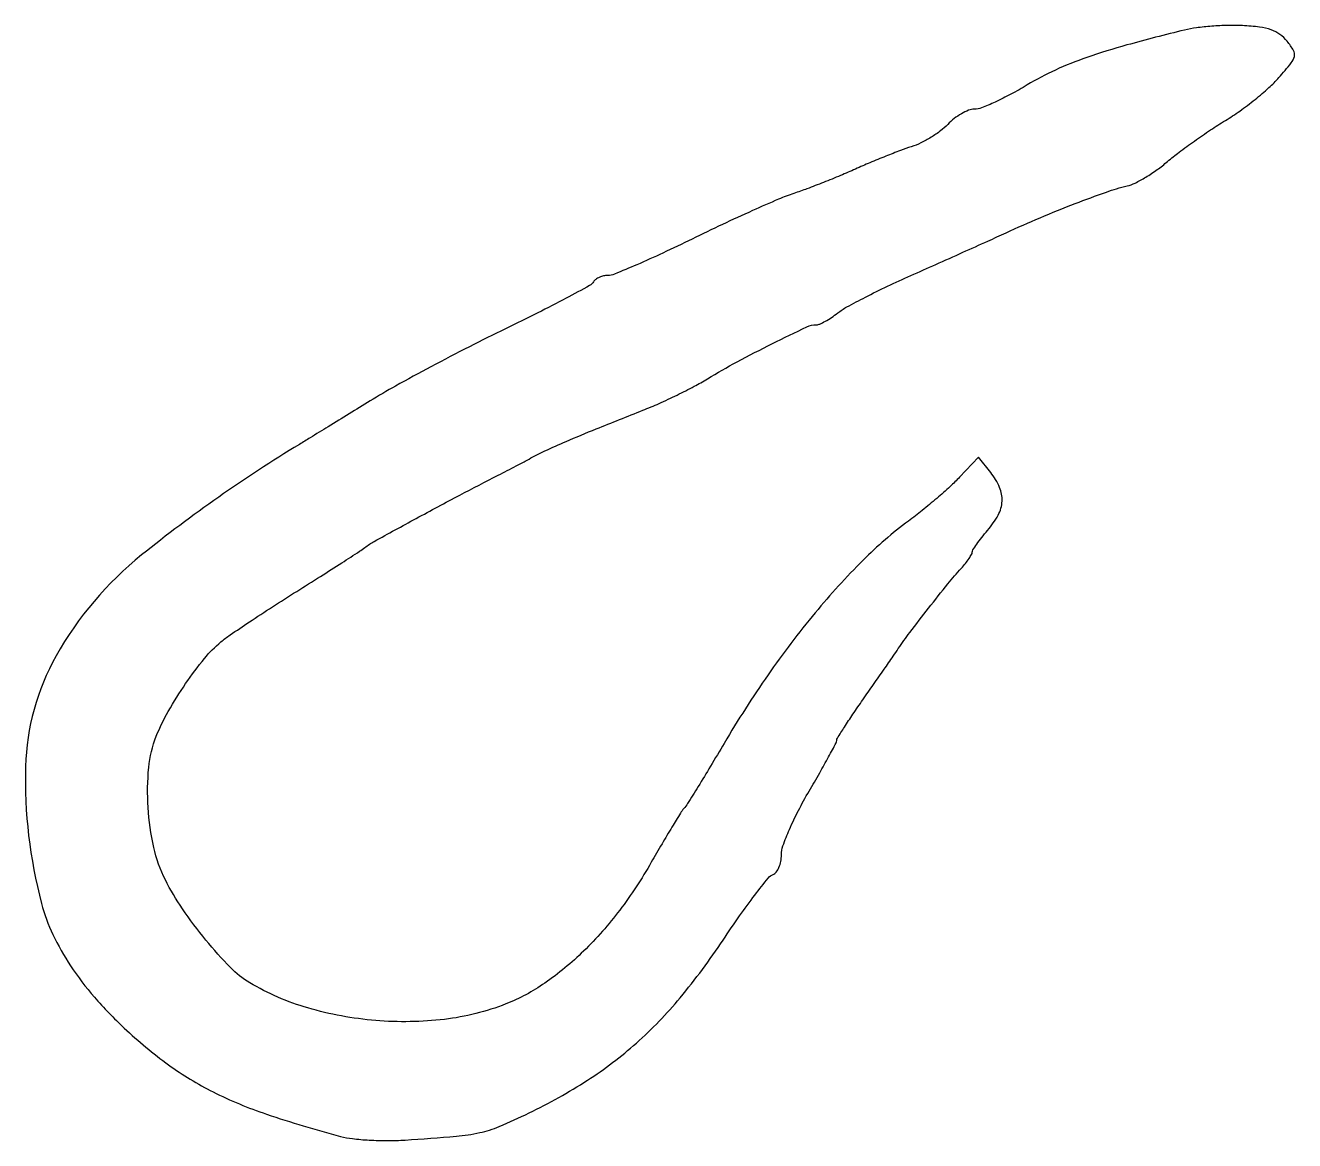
# Model space of a CAD drawing. Extents: x 1 to 207, y 0 to 182.
import ezdxf

# ---------------------------------------------------------------- set-up
doc = ezdxf.new("R2010")
doc.units = 0

msp = doc.modelspace()

# ---------------------------------------------------------------- linework, layer by layer
msp.add_lwpolyline([(189.5, 180.868444, 0.006331), (180.127707, 178.437415, 0.017408), (173.606002, 176.410967, 0.023661), (168.53579, 174.365889, 0.027531), (163.939887, 171.939495, -0.012434), (161.280463, 170.431126, -0.015112), (158.714733, 169.157227, -0.013715), (156.514609, 168.218724, -0.09422), (155.364201, 168, 0.091678), (154.427133, 167.826727, 0.038067), (153.258802, 167.27415, 0.036025), (152.064339, 166.474563, 0.038691), (151.027264, 165.529021, -0.042793), (149.878406, 164.498666, -0.024137), (148.329434, 163.445141, -0.023941), (146.652046, 162.5263, -0.03589), (145.10295, 161.904847, 0.012443), (143.342329, 161.292625, 0.004925), (140.952844, 160.367516, 0.004871), (138.390877, 159.317461, 0.006085), (136.034392, 158.29076, -0.006759), (133.610993, 157.238788, -0.004674), (130.842328, 156.111449, -0.004714), (128.160599, 155.077767, -0.009636), (126.034392, 154.327549, 0.020901), (123.547346, 153.386502, 0.004436), (119.303103, 151.529705, 0.004635), (114.418608, 149.286375, 0.00439), (109.486811, 146.912615, -0.005141), (104.762489, 144.647455, -0.007284), (100.509644, 142.736831, -0.004446), (96.909455, 141.219885, -0.097781), (95.795828, 141, 0.055677), (95.106457, 140.922997, 0.049632), (94.422417, 140.695051, 0.0526), (93.84442, 140.359532, 0.096844), (93.476438, 139.961877, -0.129864), (92.848629, 139.366441, -0.002676), (89.008507, 137.291927, -0.006085), (84.451562, 134.932356, -0.004035), (79.167422, 132.330476, 0.005594), (73.325746, 129.431393, 0.004426), (67.07269, 126.170385, 0.004476), (61.323067, 123.040488, 0.011105), (57.186416, 120.618599, -0.00021), (53.769869, 118.517038, -0.000215), (50.378938, 116.435199, -0.000208), (47.434145, 114.630691, -0.000904), (45.686416, 113.565058, 0.032847), (20.062084, 95.602223, 0.095768), (6.160125, 79.189766, 0.121828), (1.20442, 61.238583, 0.071656), (3.799628, 39, 0.045608), (5.651851, 33.932003, 0.036174), (8.518829, 28.852671, 0.032913), (12.387243, 23.784881, 0.024957), (17.24515, 18.751768, 0.030618), (24.452987, 12.778735, 0.041574), (31.664463, 8.380396, 0.035372), (40.361386, 4.76619, 0.015353), (52.359959, 1.15373, 0.037204), (54.298948, 0.786119, 0.014243), (57.036567, 0.55422, 0.014012), (60.034747, 0.470247, 0.016732), (62.859959, 0.564877, 0.004073), (71.193428, 1.191813, 0.032887), (74.986003, 1.76107, 0.046346), (78.16358, 2.769699, 0.012404), (83, 4.95738, 0.030362), (92.491086, 10.270094, 0.039202), (100.442349, 16.306814, 0.037887), (107.55636, 23.682781, 0.025697), (114.531586, 33.047295, -0.006388), (117.221606, 36.965854, -0.009234), (119.70629, 40.353416, -0.005505), (121.865481, 43.122235, -0.133551), (122.648167, 43.695231, 0.141071), (123.166333, 44.08645, 0.060611), (123.602899, 44.844122, 0.053247), (123.899835, 45.820387, 0.047253), (124, 46.877897, -0.08757), (124.261824, 48.36138, -0.015175), (125.321875, 51.017451, -0.016091), (126.777198, 54.090688, -0.01379), (128.5, 57.22917, 0.002929), (130.224703, 60.215474, 0.004511), (131.678125, 62.820821, 0.00159), (132.901313, 65.077755, 0.123999), (133, 65.469571, -0.141174), (133.108763, 65.847105, -0.002528), (134.248437, 67.640737, -0.006095), (135.62122, 69.72109, -0.004003), (137.25, 72.084154, 0.000734), (138.987112, 74.569455, 0.000766), (140.692188, 77.024582, 0.000735), (142.159388, 79.150798, 0.00338), (143, 80.39069, -0.014967), (144.852914, 82.991848, -0.00414), (147.917137, 86.96318, -0.00421), (151.062051, 90.901323, -0.013644), (153.241026, 93.438561, 0.015534), (153.914568, 94.228868, 0.019739), (154.483302, 95.000341, 0.01809), (154.902744, 95.669938, 0.131611), (155, 96.033022, -0.143053), (155.114303, 96.424362, -0.010865), (155.734016, 97.349753, -0.01426), (156.541631, 98.433717, -0.010357), (157.498779, 99.594461, 0.053152), (159.219426, 102.08769, 0.111542), (159.857012, 104.3414, 0.117276), (159.450663, 106.575088, 0.062499), (158.002792, 109), (156.050055, 111.5), (152.956531, 108.230943, -0.018183), (151.405598, 106.707007, -0.0079), (149.240897, 104.791279, -0.007806), (146.873372, 102.82512, -0.010295), (144.651659, 101.112037, 0.037659), (137.263452, 94.741842, 0.022899), (129.499217, 86.207492, 0.0212), (121.826859, 76.114986, 0.018774), (114.701525, 65, -0.002153), (112.488772, 61.281851, -0.002993), (110.472681, 57.972149, -0.001845), (108.750158, 55.205003, -0.037954), (108.167042, 54.415827, 0.039053), (107.608486, 53.656409, 0.002732), (106.223573, 51.400743, 0.00386), (104.605796, 48.686172, 0.002896), (102.865479, 45.674167, -0.032619), (97.739925, 37.907855, -0.037532), (91.861898, 31.254403, -0.040679), (85.577263, 26.058425, -0.058983), (79.236693, 22.66248, -0.064378), (69.27355, 20.168241, -0.049959), (58.086191, 19.979255, -0.049908), (47.070307, 22.014306, -0.063841), (37.615754, 26.122656, -0.065885), (34.489254, 28.594596, -0.020816), (30.517816, 33.045051, -0.02131), (26.701511, 38.124569, -0.033507), (23.921269, 42.818568, -0.062506), (22.040149, 48.087799, -0.038807), (21.119458, 54.598816, -0.039082), (21.217902, 61.064063, -0.071939), (22.450672, 66.168321, -0.034355), (24.394239, 70.199081, -0.020666), (27.212568, 74.70136, -0.020611), (30.275962, 78.800013, -0.049581), (32.943526, 81.485013, -0.022261), (34.44212, 82.612617, -0.003325), (37.569238, 84.724101, -0.003733), (41.300423, 87.167499, -0.003211), (45.259297, 89.682141, 0.001275), (49.127322, 92.118109, 0.001771), (52.579438, 94.321636, 0.001087), (55.474228, 96.192787, 0.022511), (56.315771, 96.794865, -0.041044), (57.851288, 97.809666, -0.001206), (64.665407, 101.528128, -0.002732), (71.762417, 105.328728, -0.004102), (78, 108.560162, 0.001551), (79.449999, 109.301987, 0.001497), (80.9125, 110.061493, 0.001479), (82.196436, 110.738002, 0.005485), (83, 111.175807, -0.018093), (85.566756, 112.491444, -0.008208), (89.013001, 114.0348, -0.005429), (93.918148, 116.072791, -0.00159), (101.5, 119.098816, 0.011389), (104.125562, 120.206845, 0.007773), (107.059375, 121.579661, 0.007837), (109.848448, 122.992494, 0.015639), (112, 124.212509, -0.013289), (116.793639, 126.960541, -0.008351), (122.530928, 129.92742, -0.004157), (128.112489, 132.639027, -0.111438), (129.711984, 133, 0.105588), (130.254211, 133.115796, 0.021225), (131.142293, 133.559379, 0.021549), (132.149643, 134.175286, 0.018666), (133.151169, 134.90427, -0.041309), (134.635773, 135.88533, -0.006989), (137.640963, 137.478236, -0.007596), (141.235201, 139.251078, -0.006692), (145.036028, 140.992626, 0.000803), (149.09887, 142.79664, 0.000637), (153.482458, 144.758204, 0.000644), (157.542772, 146.587605, 0.001612), (160.5, 147.936088, -0.007878), (166.05107, 150.3838, -0.007655), (171.729601, 152.679797, -0.007685), (176.798729, 154.550614, -0.026171), (180.17452, 155.542763, 0.057515), (181.467021, 156.012258, 0.020014), (183.205249, 156.969435, 0.019574), (185.051655, 158.185796, 0.021575), (186.736187, 159.506181, -0.015338), (188.617073, 161.018715, -0.007505), (191.100131, 162.835206, -0.007437), (193.740046, 164.647895, -0.010701), (196.133618, 166.166718, 0.019042), (198.476139, 167.708531, 0.013914), (200.959699, 169.588768, 0.014098), (203.216188, 171.504989, 0.029942), (204.824984, 173.13547, 0.009616), (206.82911, 175.51676, 0.114627), (207.35164, 176.592662, 0.191878), (207.200911, 177.555481, 0.036571), (206.169163, 179.039421, 0.06573), (204.985183, 180.162185, 0.072796), (203.588752, 180.893196, 0.053201), (201.701366, 181.336351, 0.018532), (198.916129, 181.580003, 0.018224), (196.55004, 181.612547, 0.013185), (193.915988, 181.483224, 0.013348), (191.416991, 181.227136, 0.028086)], format="xyb", close=True)

doc.saveas('drawing.dxf')
